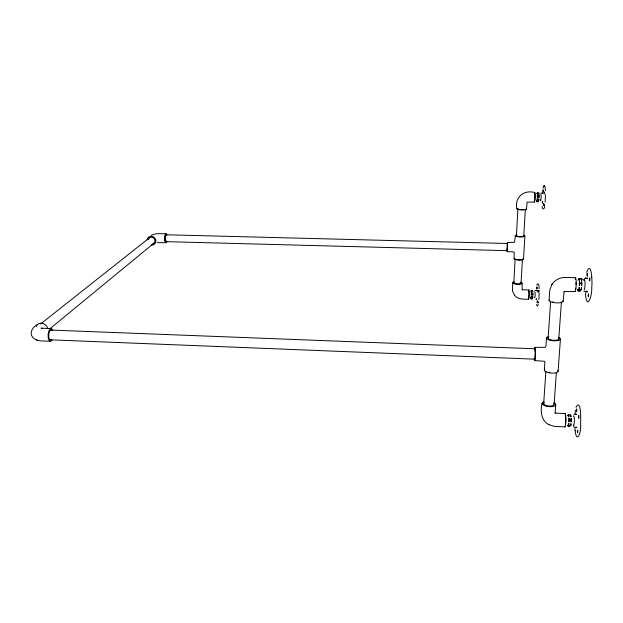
<?xml version="1.0" encoding="UTF-8"?>
<svg xmlns="http://www.w3.org/2000/svg" width="623" height="623" viewBox="0 0 623 623"><rect width="100%" height="100%" fill="white"/><g stroke="black" fill="none" stroke-linecap="round" stroke-linejoin="round"><path stroke-width="0.93" d="M542.547 201.439L542.368 203.16L542.283 201.704M537.999 301.836L538.093 303.019L538.256 301.812M545.499 194.633L545.117 202.179M539.175 293.231L538.879 299.686M555.101 413.259L555.708 404.646M514.061 258.568L514.185 252.315L513.461 251.848L507.177 251.669L506.99 249.426M516.825 208.682C514.497 197.195 523.857 189.501 534.853 192.538M513.788 282.858L515.135 258.794A3.676 0.919 2.8 0 0 515.634 259.215M516.428 235.72L517.923 208.845M512.721 282.64L512.48 290.996L514.754 295.652M515.338 235.533L514.559 242.316L507.504 242.487L507.215 244.06M522.129 283.301L522.105 289.75M521.054 283.083L522.393 259.962M523.795 235.907L525.306 209.967M523.538 259.207L524.885 236.109M526.466 209.164L527.089 202.164L534.417 202.078M531.185 296.346L530.952 298.067M531.263 295.123L531.294 292.826M537.205 198.745L536.948 200.715M537.283 197.444L537.314 195.116M531.333 296.392L531.248 297.786L532.369 297.825M531.411 295.162L531.497 293.76M537.353 198.776L537.267 200.263L538.428 200.287M537.439 197.475L537.532 195.98M532.595 297.833L532.681 296.431M532.758 295.209L532.844 293.807L531.723 293.768M538.654 200.287L538.747 198.799M538.833 197.499L538.926 196.011L537.758 195.988M532.72 297.794L532.79 296.634M532.883 295.17L532.782 292.6M538.786 200.263L538.864 199.025M538.957 197.475L538.981 195.147M542.096 403.276C540.164 410.759 541.114 420.93 548.925 424.668M544.346 369.976L544.899 362.072L544.486 361.262L534.659 360.616M546.503 337.907L545.95 346.123L545.312 347.323L535.04 347.346M549.042 300.286L549.844 289.656L551.962 284.384M543.669 403.72L545.88 371.207M548.1 338.476L550.607 301.602M554.12 404.195L556.37 372.601M558.761 339.146L561.416 301.937M558.099 371.316L560.412 339.138M563.137 301.33L564.134 291.572L574.974 291.548M567.67 415.775L568.184 415.074M536.177 290.902L536.232 290.154M568.721 423.445L568.277 425.564M568.854 421.763L568.869 418.383M579.008 289.329L579.172 287.219M579.312 285.381L579.32 281.939M568.939 423.539L568.791 425.47L570.411 425.548M569.072 421.857L569.22 419.918M579.398 287.281L579.234 289.391L580.932 289.438M579.538 285.443L579.702 283.333M570.738 425.564L570.886 423.632M571.018 421.942L571.166 420.011L569.547 419.933M581.275 289.454L581.438 287.343M581.578 285.505L581.742 283.395L580.044 283.34M570.909 425.486L571.034 423.881M571.19 421.872L571.205 418.492M581.446 289.399L581.586 287.647M581.757 285.451L581.765 282.017M536.403 298.838L536.255 299.663L536.162 298.861M544.494 204.508L544.338 205.489L544.222 204.765M542.322 193.675L542.392 192.896M575.029 414.295L575.457 410.347M534.853 199.43L534.853 193.691M586.321 291.058L586.025 292.304L585.791 291.12M585.752 278.177L585.869 277.095M544.603 206.229C544.993 209.273 541.722 210.13 542.205 206.47M536.839 285.427C537.602 281.269 539.596 285.513 539.121 288.651M542.976 188.348L543.63 186.184M534.729 200.294L534.472 200.995L534.285 200.139M538.249 304.429L537.322 306.095L536.302 304.53M586.632 272.438C591.803 258.553 592.496 284.991 591.702 287.382C592.442 295.076 586.889 312.068 585.386 293.254M507.332 243.998L507.465 243.492L166.107 234.778M165.796 241.638L507.262 250.672L507.371 243.827M576.018 407.325C581.36 397.365 580.761 422.254 580.628 424.193C581.415 433.881 575.956 445.25 574.928 427.853M534.659 291.743C535.5 291.307 535.149 299.266 534.417 297.412M537.018 193.496L537.158 193.083L537.236 194.08M537.127 193.449L537.299 192.959L538.7 193.013L538.778 194.01M538.513 193.48L538.685 192.982M538.685 193.527L538.825 193.114L538.903 194.111M536.94 201.268L536.769 201.751L537.922 201.766M537.081 200.847L537.252 200.365L538.646 200.396M536.746 201.556L538.14 201.751L538.436 201.245M538.474 200.871L538.755 200.349M576.657 414.661L576.851 414.194L574.063 414.287M587.473 278.8L587.808 278.076L584.156 278.839M528.693 291.268L529.075 294.181L528.623 298.144M530.952 291.245L531.287 290.513L532.416 290.552M532.478 290.886L531.528 290.559M530.788 298.401L530.594 297.592M530.944 298.479L531.91 298.838M531.084 298.199L532.431 298.246M532.135 298.845L532.237 298.183M507.231 251.676L507.504 242.487M577.996 280.202L578.526 279.501M578.674 279.143L579.164 278.52L581.22 278.637L581.399 280.218M580.846 279.104L581.189 278.582M581.103 279.213L581.391 278.777L581.578 280.358M507.083 249.286L507.247 250.617L507.465 243.492M552.29 283.909C555.249 279.688 560.459 277.258 565.583 277.453L575.418 277.733M578.315 290.341L578.035 290.754L577.864 289.165M551.885 284.493L552.36 283.808M580.262 291.019L580.745 290.419M580.901 290.084L581.391 289.485M543.692 186.09L544.144 185.864M540.928 193.114L542.976 192.896M49.902 328.726L154.06 243.11M40.651 323.929L149.029 238.165M37.598 324.482C33.112 326.561 28.876 332.565 32.56 337.168C36.702 342.292 44.599 340.579 50.159 341.248M540.896 194.002L541.208 197.148L540.671 200.918M568.308 415.035L570.715 414.856L570.87 416.577M570.629 415.144L571.042 416.701M534.884 290.458L536.722 290.419M567.966 425.75L567.662 425.33M568.207 425.922L569.515 426.179M568.472 425.758L570.411 425.852M151.039 235.268L156.653 233.703L166.084 233.742M157.308 242.635L165.819 242.674M564.056 277.469L565.583 277.453M544.331 185.872L545.063 186.861L545.46 190.778M544.05 185.864L544.588 185.927M538.693 195.871L537.532 195.848L537.454 194.851M581.516 279.696L584.281 279.782M581.399 283.192L579.702 283.138L579.522 281.541M522.261 289.773L528.865 289.975M586.897 291.619L583.953 291.299M581.243 289.586L579.211 289.524L578.237 290.957L579.927 291.011M532.626 293.667L531.497 293.635L531.427 292.561M528.569 299.204C523.912 299.204 517.993 299.616 514.668 295.567M50.961 330.073L534.986 348.787M50.891 328.633L41.11 328.126L42.091 328.562M50.455 339.823L534.713 359.175M565.061 413.579L555.085 413.08M567.865 415.393L568.511 415.416M570.839 419.809L569.22 419.731L569.064 417.994M564.897 426.926L554.034 426.334L548.746 424.582M36.648 340.018L37.435 340.275M41.725 328.337L42.138 328.594M587.068 291.657L587.38 292L587.185 291.587M573.448 426.771L576.734 427.495L576.548 427.043M507.262 250.672L507.083 249.574M581.555 281.604L581.742 283.2M579.188 278.574L579.367 280.155M580.371 290.038L580.434 290.567M578.962 278.707L579.133 280.288M580.208 290.7L578.214 290.902L578.035 289.306M575.138 430.376L575.185 430.805M540.46 199.975L540.499 200.365M571.011 418.088L571.166 419.824M568.776 414.762L568.931 416.483M569.788 425.828L567.88 426.023L567.81 425.159M568.558 414.863L568.713 416.592M538.848 194.874L538.926 195.879M538.217 200.645L538.28 201.478M538.062 200.746L538.14 201.751M537.306 192.982L537.384 193.979M536.683 200.723L536.629 201.618L536.559 200.614M532.649 290.598L532.836 291.759M532.081 298.09L532.128 298.806L530.78 298.76L530.718 297.685M531.302 290.552L531.372 291.626M531.154 290.637L531.224 291.712M591.686 276.589L591.718 277.056M534.814 349.09A5.101 0.545 -88.6 0 1 535.383 354.409A5.101 0.545 -88.6 0 1 534.503 358.552M558.59 337.386A6.985 2.251 4.6 0 1 558.146 340.547A6.985 2.251 4.6 0 1 548.295 339.683A6.985 2.251 4.6 0 1 548.801 336.529M558.426 338.234A5.389 1.737 4.6 0 1 553.535 340.275A5.389 1.737 4.6 0 1 548.427 337.557M557.858 370.529A6.915 2.437 5.1 0 1 550.864 373.076A6.915 2.437 5.1 0 1 544.806 369.268M549.813 372.359A5.334 1.877 5.1 0 1 548.894 372.165M534.495 349.09A6.643 0.709 -88.6 0 1 535.484 349.503A6.643 0.709 -88.6 0 1 535.212 358.903A6.643 0.709 -88.6 0 1 534.23 358.427M553.652 403.509A5.272 2.025 5.7 0 1 548.808 406.001A5.272 2.025 5.7 0 1 544.222 402.645M562.904 300.738A7.071 2.017 4 0 1 556.362 302.864A7.071 2.017 4 0 1 549.151 300.013M575.122 278.022A6.908 1.012 -88.1 0 1 576.22 284.664A6.908 1.012 -88.1 0 1 574.702 291.252M553.606 302.046A5.451 1.558 4 0 1 552.842 301.859M575.979 282.289A5.327 0.787 -88.1 0 1 575.979 284.859M575.691 288.099A5.327 0.787 -88.1 0 1 575.325 289.617M575.333 279.322A5.327 0.787 -88.1 0 1 575.465 279.353M554.197 402.77A6.837 2.632 5.7 0 1 553.411 406.344A6.837 2.632 5.7 0 1 544.004 405.394A6.837 2.632 5.7 0 1 543.957 401.742M564.804 413.859A6.674 0.919 -89.3 0 1 565.902 420.743A6.674 0.919 -89.3 0 1 564.524 426.296M565.334 415.564A5.148 0.709 -89.3 0 1 565.411 424.107M573.448 416.024A4.867 0.716 -89.4 0 1 574.328 420.961A4.867 0.716 -89.4 0 1 573.269 425.073M584.031 280.397A5.039 0.787 -88.1 0 1 585.036 284.049A5.039 0.787 -88.1 0 1 583.992 289.921M534.736 349.262A5.202 0.553 -88.6 0 1 535.406 354.09A5.202 0.553 -88.6 0 1 534.495 358.607M51.343 339.333A4.883 1.97 -86.5 0 1 48.726 334.948A4.883 1.97 -86.5 0 1 51.795 330.564M534.76 350.313A4.042 0.428 -88.6 0 1 535.25 351.52A4.042 0.428 -88.6 0 1 535.118 356.574M51.943 340.049A6.331 2.554 -86.5 0 1 48.493 338.912A6.331 2.554 -86.5 0 1 49.248 330.206A6.331 2.554 -86.5 0 1 52.768 330.572M36.274 326.421A6.292 5.506 41.6 0 1 42.2 323.29A6.292 5.506 41.6 0 1 47.706 328.461M148.282 239.458A3.528 3.24 45 0 1 153.803 238.305A3.528 3.24 45 0 1 152.822 243.866M147.176 239.902A4.571 4.197 45 0 1 151.919 236.312A4.571 4.197 45 0 1 155.921 241.374A4.571 4.197 45 0 1 151.171 244.964M166.832 241.28A4.478 1.285 -89 0 1 165.009 241.451A4.478 1.285 -89 0 1 165.072 235.12A4.478 1.285 -89 0 1 166.886 234.972M166.232 241.451A3.45 0.989 -89 0 1 164.97 237.854A3.45 0.989 -89 0 1 166.52 235.268M166.17 240.727A2.687 0.771 -89 0 1 165.827 240.875M165.516 240.501A2.687 0.771 -89 0 1 165.43 236.327M165.734 235.681A2.687 0.771 -89 0 1 166.076 235.541M523.756 235.268A4.797 1.09 2.5 0 1 523.219 236.787A4.797 1.09 2.5 0 1 516.459 236.382A4.797 1.09 2.5 0 1 517.02 234.863M523.577 235.681A3.699 0.841 2.5 0 1 520.049 236.662A3.699 0.841 2.5 0 1 516.693 235.362M521.879 259.526A3.676 0.919 2.8 0 1 516.522 259.511M522.853 258.459A4.758 1.191 2.8 0 1 519.52 260.103A4.758 1.191 2.8 0 1 514.185 258.397M520.33 282.523A3.645 0.997 3.1 0 1 519.925 283.823A3.645 0.997 3.1 0 1 515.073 283.621A3.645 0.997 3.1 0 1 514.403 282.266M523.452 209.647A3.73 0.748 2.2 0 1 520.999 209.639M519.418 209.445A3.73 0.748 2.2 0 1 518.025 208.97M520.244 283.06A2.835 0.771 3.1 0 1 519.831 283.504M515.922 283.558A2.835 0.771 3.1 0 1 514.793 283.13M526.155 208.744A4.836 0.973 2.2 0 1 521.326 209.889A4.836 0.973 2.2 0 1 517.402 208.308M534.643 192.873A4.782 0.483 -87.6 0 1 535.102 197.561A4.782 0.483 -87.6 0 1 534.238 201.533M520.742 282.227A4.727 1.293 3.1 0 1 520.766 284.057A4.727 1.293 3.1 0 1 514.092 283.722A4.727 1.293 3.1 0 1 514.092 281.892M528.6 290.684A4.618 0.452 -88.2 0 1 529.184 294.321A4.618 0.452 -88.2 0 1 528.397 298.752M587.03 274.86C587.497 280.023 587.762 269.393 587.03 274.86M588.167 295.411C588.634 300.73 588.914 289.968 588.167 295.411M589.436 279.447C589.919 284.719 590.191 273.91 589.436 279.447M576.368 410.082C576.719 415.588 577.077 405.409 576.368 410.082M577.334 431.28C577.685 436.933 578.066 426.638 577.334 431.28M578.494 416.662C578.86 422.285 579.234 411.943 578.494 416.662M542.968 190.926C543.178 194.212 543.357 186.962 542.968 190.926M543.396 204.375C543.599 207.732 543.786 200.419 543.396 204.375M544.113 193.099C544.331 196.424 544.486 189.073 544.113 193.099M536.831 287.997C536.995 291.478 537.19 284.399 536.831 287.997M537.19 301.805C537.361 305.356 537.563 298.215 537.19 301.805M537.867 291.198C538.038 294.726 538.233 287.561 537.867 291.198M538.677 291.221C538.856 294.757 539.051 287.592 538.677 291.221M563.807 291.953L563.823 291.961"/></g></svg>
